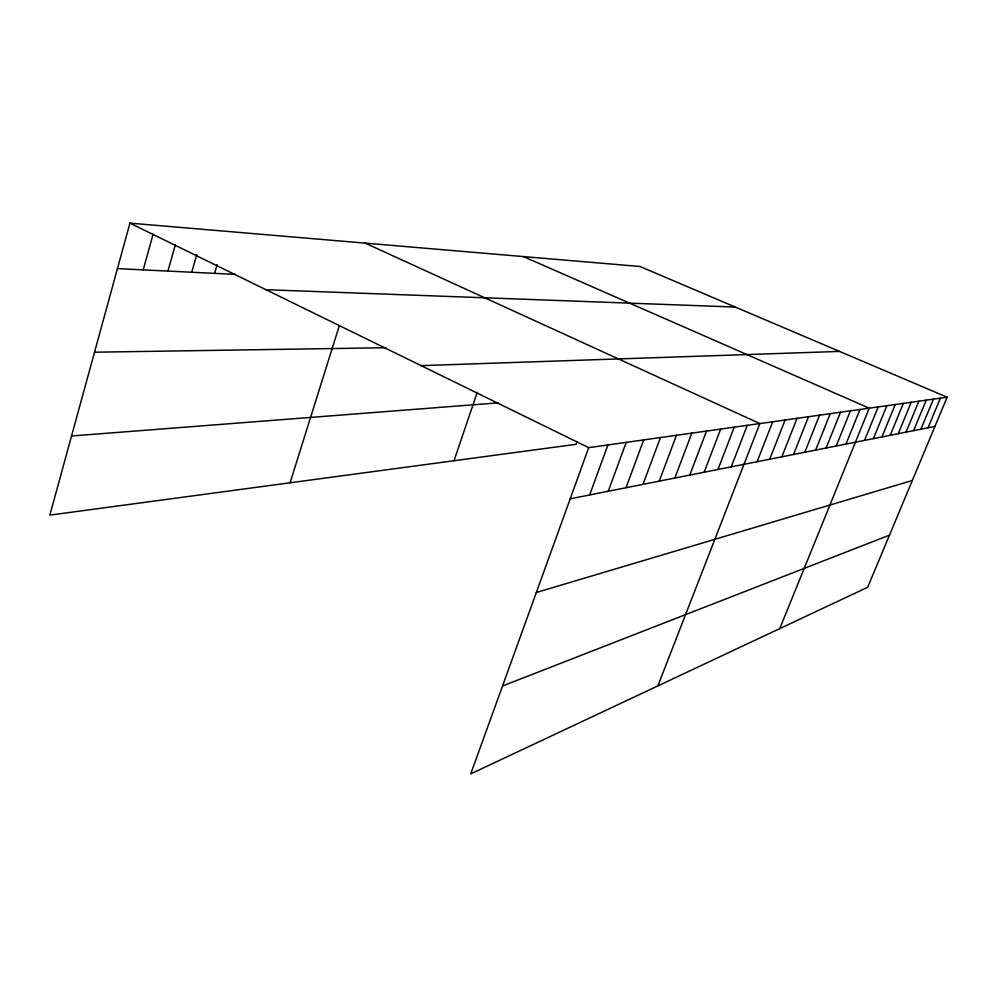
<?xml version="1.0" encoding="UTF-8"?>
<svg xmlns="http://www.w3.org/2000/svg" width="997" height="997" viewBox="0 0 997 997"><rect width="100%" height="100%" fill="white"/><g stroke="black" fill="none" stroke-linecap="round" stroke-linejoin="round"><path stroke-width="1.5" d="M947.15 397.217L588.704 447.653L470.746 773.871L867.677 587.27L947.15 397.217L639.974 266.486L129.922 223.129L49.85 515.113L576.092 444.301L577.064 441.609M143.194 269.863L153.114 234.22M167.92 271.084L175.322 244.876M191.711 272.243L196.783 254.522M214.604 273.365L217.122 264.679M290.09 482.785L339.242 325.932M454.021 460.726L477.264 392.307M589.663 494.948L607.896 444.949M608.232 491.259L626.203 442.381M625.991 487.732L643.701 439.914M642.978 484.368L660.438 437.558M659.241 481.14L676.452 435.303M674.832 478.049L691.806 433.147M689.787 475.071L706.524 431.078M704.156 472.229L720.657 429.084M717.952 469.487L734.228 427.177M731.225 466.858L747.276 425.345M657.858 685.911L759.826 423.575L365.176 243.131M757.109 461.711L772.725 421.768M769.721 459.206L785.113 420.024M781.86 456.8L797.027 418.341M793.537 454.482L808.505 416.734M804.791 452.252L819.559 415.176M815.646 450.096L830.202 413.68M826.114 448.014L840.483 412.235M836.221 446.008L850.404 410.839M845.992 444.076L859.975 409.48M779.754 628.596L869.234 408.184L523.375 256.578M864.549 440.387L878.183 406.926M873.384 438.63L886.844 405.704M881.934 436.935L895.231 404.52M890.221 435.29L903.344 403.386M898.247 433.707L911.208 402.277M906.036 432.162L918.835 401.205M913.588 430.654L926.238 400.158M920.916 429.209L933.416 399.149M928.033 427.788L940.383 398.177M502.525 685.986L889.474 535.152M536.324 592.505L912.33 480.479M570.209 498.812L934.937 426.417M71.547 435.988L498.438 402.838M421.108 365.637L839.524 351.418M94.528 352.203L386.013 347.729M265.962 289.703L735.275 307.051M117.447 268.604L235.18 274.374M129.922 223.129L588.704 447.653"/></g></svg>
